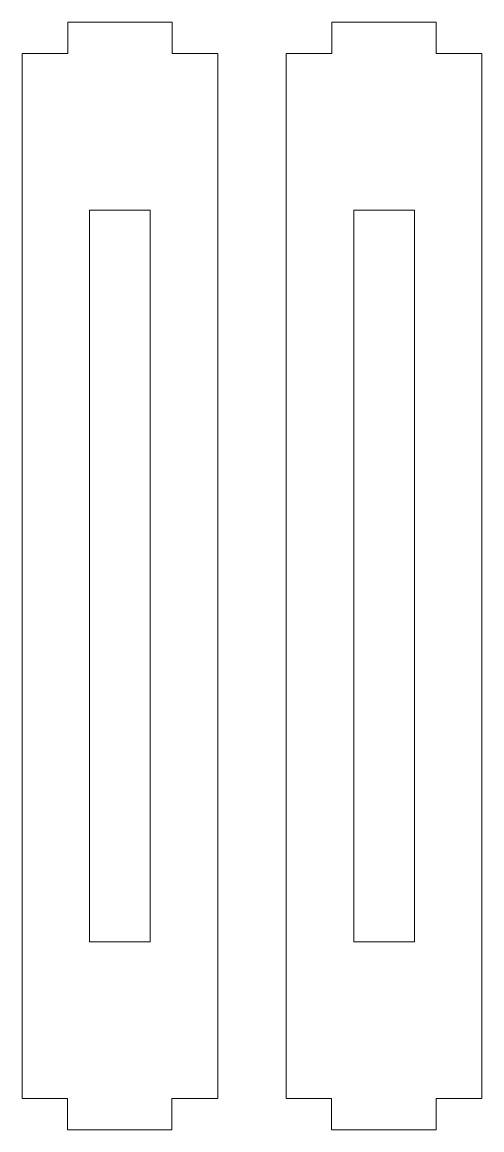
# Model space of a CAD drawing. Header units: millimetres. Extents: x -211 to 220, y -293 to 288.
# Drawn here: x 150.7 to 194.7, y -135.1 to -29.1 of the extents above; entities that cross this region are included whole.
import ezdxf

# ---------------------------------------------------------------- set-up
doc = ezdxf.new("R2010")
doc.units = ezdxf.units.MM
doc.header["$MEASUREMENT"] = 0
doc.layers.add('layer 1', color=7, linetype='Continuous')

msp = doc.modelspace()

# ---------------------------------------------------------------- linework, layer by layer
at = {"layer": 'layer 1', "color": 142, "lineweight": 9}
for points, knots in [([(165.0645, -29.0748), (165.0645, -29.0748), (165.0645, -32.0748), (165.0645, -32.0748), (165.0645, -32.0748), (165.0645, -32.0748), (169.4231, -32.0748), (169.4231, -32.0748), (169.4231, -32.0748), (169.4231, -32.0748), (169.4231, -132.0747), (169.4231, -132.0747), (169.4231, -132.0747), (169.4231, -132.0747), (165.0449, -132.0747), (165.0449, -132.0747), (165.0449, -132.0747), (165.0449, -132.0747), (165.0449, -135.0749), (165.0449, -135.0749), (165.0449, -135.0749), (165.0449, -135.0749), (155.0448, -135.0749), (155.0448, -135.0749), (155.0448, -135.0749), (155.0448, -135.0749), (155.0448, -132.0747), (155.0448, -132.0747), (155.0448, -132.0747), (155.0448, -132.0747), (150.7061, -132.0747), (150.7061, -132.0747), (150.7061, -132.0747), (150.7061, -132.0747), (150.7061, -32.0748), (150.7061, -32.0748), (150.7061, -32.0748), (150.7061, -32.0748), (155.0645, -32.0748), (155.0645, -32.0748), (155.0645, -32.0748), (155.0645, -32.0748), (155.0645, -29.0748), (155.0645, -29.0748), (155.0645, -29.0748), (155.0645, -29.0748), (165.0645, -29.0748), (165.0645, -29.0748)], [0, 0, 0, 0, 0.07692308, 0.07692308, 0.07692308, 0.07692308, 0.15384615, 0.15384615, 0.15384615, 0.15384615, 0.23076923, 0.23076923, 0.23076923, 0.23076923, 0.30769231, 0.30769231, 0.30769231, 0.30769231, 0.38461538, 0.38461538, 0.38461538, 0.38461538, 0.46153846, 0.46153846, 0.46153846, 0.46153846, 0.53846154, 0.53846154, 0.53846154, 0.53846154, 0.61538462, 0.61538462, 0.61538462, 0.61538462, 0.69230769, 0.69230769, 0.69230769, 0.69230769, 0.76923077, 0.76923077, 0.76923077, 0.76923077, 0.84615385, 0.84615385, 0.84615385, 0.84615385, 1, 1, 1, 1]), ([(190.3459, -29.0748), (190.3459, -29.0748), (190.3459, -32.0748), (190.3459, -32.0748), (190.3459, -32.0748), (190.3459, -32.0748), (194.7045, -32.0748), (194.7045, -32.0748), (194.7045, -32.0748), (194.7045, -32.0748), (194.7045, -132.0747), (194.7045, -132.0747), (194.7045, -132.0747), (194.7045, -132.0747), (190.3263, -132.0747), (190.3263, -132.0747), (190.3263, -132.0747), (190.3263, -132.0747), (190.3263, -135.0749), (190.3263, -135.0749), (190.3263, -135.0749), (190.3263, -135.0749), (180.3262, -135.0749), (180.3262, -135.0749), (180.3262, -135.0749), (180.3262, -135.0749), (180.3262, -132.0747), (180.3262, -132.0747), (180.3262, -132.0747), (180.3262, -132.0747), (175.9875, -132.0747), (175.9875, -132.0747), (175.9875, -132.0747), (175.9875, -132.0747), (175.9875, -32.0748), (175.9875, -32.0748), (175.9875, -32.0748), (175.9875, -32.0748), (180.3459, -32.0748), (180.3459, -32.0748), (180.3459, -32.0748), (180.3459, -32.0748), (180.3459, -29.0748), (180.3459, -29.0748), (180.3459, -29.0748), (180.3459, -29.0748), (190.3459, -29.0748), (190.3459, -29.0748)], [0, 0, 0, 0, 0.07692308, 0.07692308, 0.07692308, 0.07692308, 0.15384615, 0.15384615, 0.15384615, 0.15384615, 0.23076923, 0.23076923, 0.23076923, 0.23076923, 0.30769231, 0.30769231, 0.30769231, 0.30769231, 0.38461538, 0.38461538, 0.38461538, 0.38461538, 0.46153846, 0.46153846, 0.46153846, 0.46153846, 0.53846154, 0.53846154, 0.53846154, 0.53846154, 0.61538462, 0.61538462, 0.61538462, 0.61538462, 0.69230769, 0.69230769, 0.69230769, 0.69230769, 0.76923077, 0.76923077, 0.76923077, 0.76923077, 0.84615385, 0.84615385, 0.84615385, 0.84615385, 1, 1, 1, 1]), ([(157.1646, -117.0748), (157.1646, -117.0748), (157.1646, -47.0749), (157.1646, -47.0749), (157.1646, -47.0749), (157.1646, -47.0749), (162.9646, -47.0749), (162.9646, -47.0749), (162.9646, -47.0749), (162.9646, -47.0749), (162.9646, -117.0748), (162.9646, -117.0748), (162.9646, -117.0748), (162.9646, -117.0748), (157.1646, -117.0748), (157.1646, -117.0748)], [0, 0, 0, 0, 0.2, 0.2, 0.2, 0.2, 0.4, 0.4, 0.4, 0.4, 0.6, 0.6, 0.6, 0.6, 1, 1, 1, 1]), ([(182.446, -117.0748), (182.446, -117.0748), (182.446, -47.0749), (182.446, -47.0749), (182.446, -47.0749), (182.446, -47.0749), (188.246, -47.0749), (188.246, -47.0749), (188.246, -47.0749), (188.246, -47.0749), (188.246, -117.0748), (188.246, -117.0748), (188.246, -117.0748), (188.246, -117.0748), (182.446, -117.0748), (182.446, -117.0748)], [0, 0, 0, 0, 0.2, 0.2, 0.2, 0.2, 0.4, 0.4, 0.4, 0.4, 0.6, 0.6, 0.6, 0.6, 1, 1, 1, 1])]:
    msp.add_open_spline(points, degree=3, knots=knots, dxfattribs=at)

doc.saveas('drawing.dxf')
